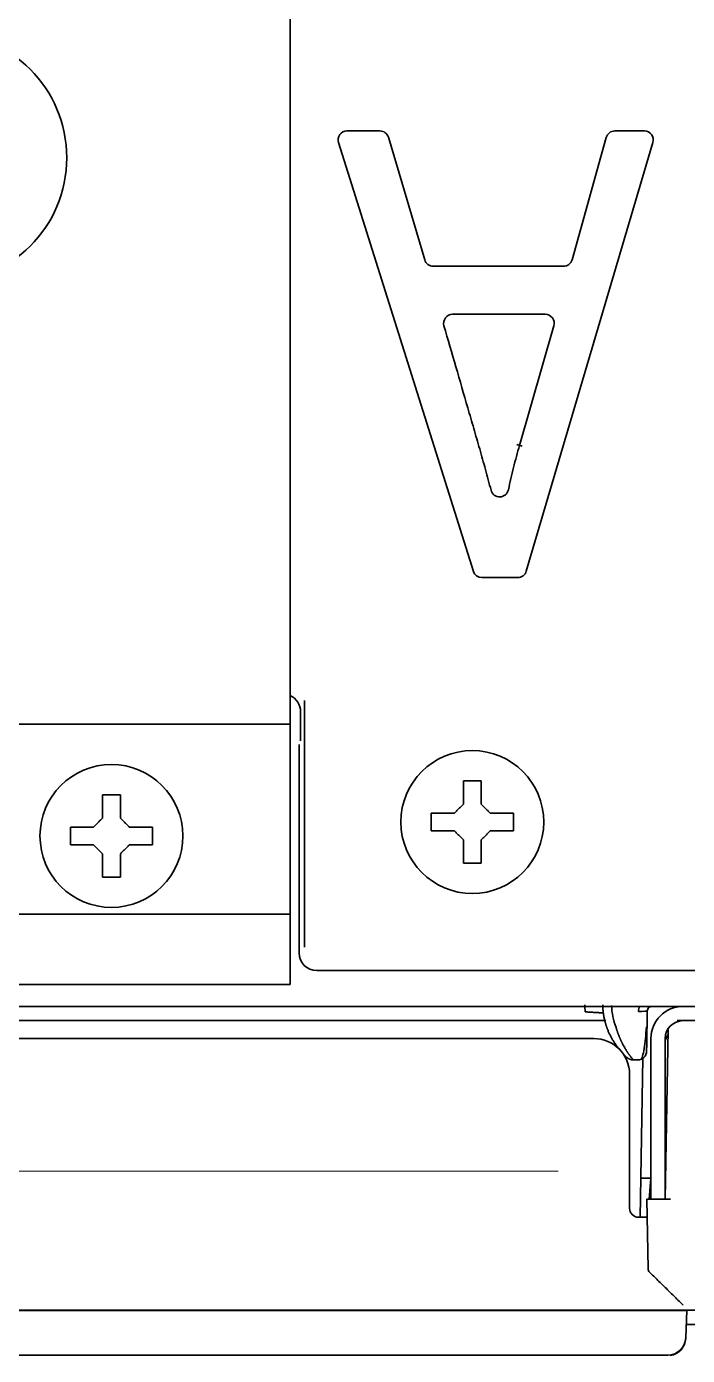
# Model space of a CAD drawing. Extents: x 53 to 4124, y 6244 to 10190.
# Drawn here: x 2883 to 2920, y 9356.9 to 9431.2 of the extents above; entities that cross this region are included whole.
import ezdxf

# ---------------------------------------------------------------- set-up
doc = ezdxf.new("R2010")
doc.units = 0
doc.header["$LTSCALE"] = 5
doc.layers.get('0').update_dxf_attribs({"linetype": 'CONTINUOUS', "lineweight": 0})
doc.layers.add('1', color=7, linetype='CONTINUOUS', true_color=0xffffff)

msp = doc.modelspace()

# ---------------------------------------------------------------- linework, layer by layer
at = {"color": 3}
msp.add_line((2812.775253206851, 9367.168752404734), (2912.775253206851, 9367.168752404734), dxfattribs=at)
at = {"layer": '1', "color": 7, "linetype": 'Continuous', "lineweight": 35}
for p, q in [((2897.775253162549, 9394.39324586041), (2897.775253162549, 9453.39324586041)), ((2902.800230285804, 9425.393245860396), (2900.95679686037, 9425.393245860396)), ((2917.606168332317, 9425.393245860396), (2915.953215799488, 9425.393245860396)), ((2900.479860562697, 9424.743140004546), (2908.033365210042, 9400.743140004532)), ((2905.311339937351, 9418.178920129794), (2903.279625655098, 9425.035302468474)), ((2910.995115915216, 9400.751579146789), (2918.085679064473, 9424.751579146789)), ((2915.471662442968, 9425.02780575346), (2913.559981115588, 9418.186416844823)), ((2913.078427759069, 9417.820976737858), (2905.790735306652, 9417.820976737858)), ((2906.870226100724, 9415.128472261029), (2912.060501722347, 9415.128472261029)), ((2912.541001669274, 9414.490197892417), (2910.613689466536, 9407.792836548571)), ((2908.510301507708, 9400.393245860396), (2910.51560518306, 9400.393245860396)), ((2897.775253162549, 9394.39324586041), (2897.775253162549, 9392.193245860399)), ((2898.590758805255, 9379.708142330128), (2898.590758805255, 9393.521047930859)), ((2898.36285985843, 9392.881766315753), (2898.363164444916, 9392.881766315753)), ((2898.36285985843, 9392.881766315753), (2898.36285985843, 9391.256934278572)), ((2898.363164444916, 9392.881766315753), (2898.363164444916, 9391.256934278572)), ((2280.775253162542, 9392.193245860399), (2897.775253162549, 9392.193245860399)), ((2897.775253162549, 9392.193245860399), (2897.775253162549, 9391.193245860399)), ((2897.775253162549, 9381.56215774345), (2897.775253162549, 9391.193245860399)), ((2898.275253162549, 9379.392636687422), (2898.275253162549, 9391.058018200172)), ((2905.675253053302, 9386.711018161339), (2905.675253053302, 9387.211018185088)), ((2905.675253053302, 9386.21101813759), (2905.675253053302, 9386.711018161339)), ((2910.27525327179, 9387.211018185088), (2910.27525327179, 9386.711018161339)), ((2910.27525327179, 9386.711018161339), (2910.27525327179, 9386.21101813759)), ((2885.475253053305, 9385.930895354264), (2885.475253053305, 9386.430895378013)), ((2885.475253053305, 9385.430895330515), (2885.475253053305, 9385.930895354264)), ((2890.075253271793, 9386.430895378013), (2890.075253271793, 9385.930895354264)), ((2890.075253271793, 9385.930895354264), (2890.075253271793, 9385.430895330515)), ((2897.775253162549, 9381.562091116939), (2280.775253162542, 9381.562091116939)), ((2897.775253162549, 9381.562091116939), (2897.775253162549, 9381.376042411706)), ((2897.775253162549, 9377.834831295637), (2897.775253162549, 9381.376042411706)), ((2897.775253162549, 9377.834831295637), (2897.775253162549, 9377.62088000089)), ((2958.275253162549, 9378.39324586041), (2899.274643989568, 9378.39324586041)), ((2280.775253162542, 9377.62088000089), (2897.775253162549, 9377.62088000089)), ((2962.275253162549, 9376.393245860396), (2216.275253162542, 9376.393245860396)), ((2800.938412980719, 9375.593245860422), (2914.296684275625, 9375.593245860407)), ((2917.77096555453, 9376.147608962026), (2917.755363820911, 9375.253786241941)), ((2919.441152443379, 9375.593245860407), (2919.824910476648, 9375.593245860407)), ((2919.775253162549, 9375.593245860407), (2962.475253162539, 9375.593245860407)), ((2919.824910476648, 9375.593245860407), (2959.325595848448, 9375.593245860407)), ((2918.775253162542, 9365.593245860407), (2918.941228595806, 9375.101972063625)), ((2914.775253162549, 9374.593245860407), (2795.775284412547, 9374.593245860407)), ((2917.975253162546, 9367.593245860407), (2917.975253162546, 9374.593245860407)), ((2918.775253162542, 9367.593245860407), (2918.775253162542, 9374.593245860407)), ((2916.444659634141, 9373.723839388811), (2916.628806553123, 9373.539692469829)), ((2916.982359943734, 9373.39324586041), (2917.231539336205, 9373.39324586041)), ((2917.524543039352, 9373.488077245696), (2917.36928534781, 9364.593357976104)), ((2916.775253162542, 9372.593245860407), (2916.775253162542, 9365.093245860407)), ((2917.975253162546, 9365.593245860407), (2917.975253162546, 9367.593245860407)), ((2918.775253162542, 9367.593245860407), (2918.775253162542, 9365.593245860407)), ((2917.407209547306, 9366.772123845207), (2917.975253162546, 9366.772123845207)), ((2917.975253162546, 9366.772123845207), (2917.872116217234, 9365.593263165996)), ((2917.749803811825, 9365.593245860407), (2919.06875723942, 9365.593245860407)), ((2917.817844396527, 9361.695203373674), (2917.749803811825, 9365.593245860407)), ((2917.275253162549, 9364.593245860407), (2917.767284412545, 9364.593245860407)), ((2928.321143787547, 9359.393245860396), (2638.98568910005, 9359.393245860396)), ((2903.39587731176, 9359.373457379828), (2792.554629013325, 9359.373457379828)), ((2884.010253162542, 9359.393238629826), (2884.010253162542, 9359.373433942339)), ((2886.840253162551, 9359.373433942339), (2886.840253162551, 9359.393238629826)), ((2903.395877311774, 9359.373457379828), (2906.929626448368, 9359.373457379828)), ((2906.929626448368, 9359.373457379828), (2918.512048164052, 9359.373457379828)), ((2914.447313123212, 9359.393147817289), (2914.446623820954, 9359.373408783387)), ((2918.512048164045, 9359.373457379828), (2919.975253162539, 9359.373457379828)), ((2919.975253162539, 9359.373457379828), (2919.921653291025, 9357.838557883122)), ((2919.944328162539, 9358.593245860393), (2962.175253162543, 9358.593245860393)), ((2903.342277440247, 9356.873457379828), (2792.608228884838, 9356.873457379828)), ((2906.16927674953, 9356.873457379828), (2903.342277440247, 9356.873457379828)), ((2917.751698465214, 9356.873457379828), (2906.16927674953, 9356.873457379828)), ((2918.922262464007, 9356.873457379828), (2917.7516984652, 9356.873457379828))]:
    msp.add_line(p, q, dxfattribs=at)
for centre, radius in [((2878.275253162542, 9423.893245860396), 7.000000000000001), ((2907.975253162546, 9386.711018161339), 4.000000189989804), ((2887.775253162549, 9385.930895354264), 4.000000189989804)]:
    msp.add_circle(centre, radius, dxfattribs=at)
for centre, radius, start, end in [((2900.95679686037, 9424.89324586041), 0.5, 90, 197.4703194611687), ((2902.800230285804, 9424.89324586041), 0.5, 16.50584854958449, 90), ((2915.953215799488, 9424.89324586041), 0.5, 90, 164.3881042826263), ((2917.606168332317, 9424.89324586041), 0.5, 343.5407447604019, 90), ((2905.790735306652, 9418.320976737872), 0.5, 196.5058485495845, 270), ((2913.078427759069, 9418.320976737872), 0.5, 270, 344.3881042826196), ((2906.870226100724, 9414.628472261014), 0.5, 90, 196.1635960295572), ((2912.060501722347, 9414.628472261014), 0.5, 343.9456699305351, 90), ((2909.506991441162, 9405.412696164698), 0.5, 194.7364416833989, 347.8989728424107), ((2908.510301507708, 9400.89324586041), 0.5, 197.4703194611687, 270), ((2910.51560518306, 9400.89324586041), 0.5, 270, 343.5407447604019), ((2919.775253162549, 9374.593245860407), 1.800000000000026, 90, 180), ((2919.775253162556, 9374.593245860407), 1.000000000000026, 90, 180), ((2921.564137854443, 9373.372123845198), 2.999999999997757, 151.1561718750629, 158.3758593749904), ((2914.775253162549, 9372.593245860407), 2, 0, 90), ((2916.982359943697, 9373.893245860338), 0.5, 224.999999999134, 269.9999999999479), ((2917.231539336205, 9373.893245860396), 0.5, 270, 358.9999999998158), ((2917.275253162549, 9365.093245860407), 0.5, 180, 270), ((2918.922262464007, 9357.873457379828), 1, 270, 357.9999999999963), ((2918.921336475647, 9357.846940542557), 1, 277.6235679652788, 357.9999999999963)]:
    msp.add_arc(centre, radius, start, end, dxfattribs=at)
for centre, major_axis, ratio, start_param, end_param in [((2910.469539482463, 9407.834318859153), (0.1441499840754289, -0.04148231057997628), 0.003982304750001447, 4.71238898038431, 6.283185307274747), ((2910.758003504085, 9407.751928620637), (0.1443140375457831, -0.04090792792643379), 0.003982304628547328, 3.141592653399473, 4.712389010768255), ((2897.361945541958, 9392.879938239828), (-0.708829783535653, -0.7088297835356557), 0.9975692297559872, 2.356803477782454, 3.502669248594354), ((2899.275862706851, 9379.393855404734), (-0.7079685445991903, -0.7079685445991902), 0.9987829999999999, 5.498396131367743, 7.067974482991429), ((2899.275862706851, 9379.393855404734), (-0.7079685445991888, -0.7079685445991916), 0.9987827659587184, 5.498396131367743, 7.067974482991429), ((2919.275914225513, 9376.569802378915), (-5.002829552340414, 0), 0.9998476951568769, 0.01746183615728425, 0.09716926251821019), ((2919.30571574601, 9376.510035273299), (3.532651771796798, 0), 0.996194698089592, 3.159333382461313, 3.517237486309649), ((2917.271041706958, 9376.156335165244), (-0.4999238475781957, 0.008726203218641673), 0.08714256931580981, 1.572317404827446, 3.141592653589793)]:
    msp.add_ellipse(centre, major_axis=major_axis, ratio=ratio, start_param=start_param, end_param=end_param, dxfattribs=at)
for points, knots in [([(2909.023438361077, 9405.285509613706), (2908.921964068952, 9405.671306745266), (2908.817790554659, 9406.056349363498), (2908.605523426927, 9406.825338815019), (2908.497419189178, 9407.209282678523), (2908.333020679344, 9407.784571724886), (2908.277844377492, 9407.976229413878), (2908.166827104102, 9408.359358996793), (2908.111245652541, 9408.550903423602), (2907.944620960804, 9409.125570235468), (2907.389272413664, 9411.041145723124), (2906.834164761484, 9412.956791037126), (2906.38999072363, 9414.489281806644)], [0, 0, 0, 0, 0.1250000000000001, 0.1250000000000001, 0.2500000000000002, 0.2500000000000002, 0.3125000000000001, 0.3125000000000001, 0.375, 0.375, 0.5, 1, 1, 1, 1]), ([(2910.613689466529, 9407.792836548586), (2910.497286204973, 9407.382191827332), (2910.387574224599, 9406.969650255298), (2910.181597049316, 9406.141108777869), (2910.085370719313, 9405.725273013959), (2909.995881180516, 9405.30787811875)], [0, 0, 0, 0, 0.5, 0.5, 1, 1, 1, 1]), ([(2908.475253186287, 9389.011018270598), (2908.475253186287, 9388.808188597104), (2908.475253186287, 9388.598355668815), (2908.475253186287, 9388.273395266166), (2908.475253186287, 9388.163365677654), (2908.475253186287, 9387.93983320208), (2908.475253186287, 9387.82633205135), (2908.475253186287, 9387.71101820885)], [0, 0, 0, 0, 0.5, 0.5, 0.75, 0.75, 1, 1, 1, 1]), ([(2888.27525318629, 9388.230895463508), (2888.27525318629, 9388.02806579), (2888.27525318629, 9387.818232861755), (2888.27525318629, 9387.493272459105), (2888.27525318629, 9387.383242870565), (2888.27525318629, 9387.159710395019), (2888.27525318629, 9387.046209244305), (2888.27525318629, 9386.930895401762)], [0, 0, 0, 0, 0.5, 0.5, 0.75, 0.75, 1, 1, 1, 1]), ([(2905.675253053294, 9387.211018185088), (2905.878082726802, 9387.211018185088), (2906.087915655062, 9387.211018185088), (2906.412876057705, 9387.211018185088), (2906.522905646245, 9387.211018185088), (2906.746438121806, 9387.211018185088), (2906.859939272512, 9387.211018185088), (2906.975253115041, 9387.211018185088)], [0, 0, 0, 0, 0.5, 0.5, 0.75, 0.75, 1, 1, 1, 1]), ([(2885.475253053297, 9386.430895378013), (2885.678082726805, 9386.430895378013), (2885.887915655072, 9386.430895378013), (2886.212876057722, 9386.430895378013), (2886.322905646241, 9386.430895378013), (2886.546438121801, 9386.430895378013), (2886.659939272515, 9386.430895378013), (2886.775253115044, 9386.430895378013)], [0, 0, 0, 0, 0.5, 0.5, 0.75, 0.75, 1, 1, 1, 1]), ([(2910.27525327179, 9386.21101813759), (2910.072423598282, 9386.21101813759), (2909.862590670015, 9386.21101813759), (2909.537630267373, 9386.21101813759), (2909.427600678839, 9386.21101813759), (2909.204068203286, 9386.21101813759), (2909.090567052565, 9386.21101813759), (2908.975253210043, 9386.21101813759)], [0, 0, 0, 0, 0.4999999999999998, 0.4999999999999998, 0.7499999999999999, 0.7499999999999999, 1, 1, 1, 1]), ([(2890.075253271793, 9385.430895330544), (2889.872423598292, 9385.430895330544), (2889.662590670018, 9385.430895330544), (2889.337630267376, 9385.430895330544), (2889.227600678842, 9385.430895330544), (2889.004068203282, 9385.430895330544), (2888.890567052568, 9385.430895330544), (2888.775253210046, 9385.430895330544)], [0, 0, 0, 0, 0.4999999999999998, 0.4999999999999998, 0.7499999999999999, 0.7499999999999999, 1, 1, 1, 1]), ([(2907.475253138797, 9384.41101805211), (2907.475253138797, 9384.613847725617), (2907.475253138797, 9384.823680653863), (2907.475253138797, 9385.148641056512), (2907.475253138797, 9385.258670645053), (2907.475253138797, 9385.482203120613), (2907.475253138797, 9385.595704271313), (2907.475253138797, 9385.711018113841)], [0, 0, 0, 0, 0.5, 0.5, 0.75, 0.75, 1, 1, 1, 1]), ([(2887.2752531388, 9383.63089524502), (2887.2752531388, 9383.833724918513), (2887.2752531388, 9384.043557846788), (2887.2752531388, 9384.368518249437), (2887.2752531388, 9384.478547837978), (2887.2752531388, 9384.70208031351), (2887.2752531388, 9384.815581464252), (2887.2752531388, 9384.930895306767)], [0, 0, 0, 0, 0.5, 0.5, 0.75, 0.75, 1, 1, 1, 1]), ([(2915.554577699736, 9375.078261636663), (2915.550553609847, 9375.088484371357), (2915.542395570822, 9375.109208925409), (2915.530327289726, 9375.140843094996), (2915.518198072565, 9375.173414857258), (2915.506055093003, 9375.206939479656), (2915.493915153213, 9375.241419825223), (2915.481804400388, 9375.276861939506), (2915.46974727092, 9375.313270674524), (2915.457769568774, 9375.350650869223), (2915.445897611968, 9375.389006983707), (2915.434158470966, 9375.428343161751), (2915.422579902934, 9375.468663173873), (2915.411190369396, 9375.50997039213), (2915.400019029945, 9375.55226775525), (2915.389095741379, 9375.595557735505), (2915.378451054272, 9375.63984230414), (2915.368116209091, 9375.68512289616), (2915.358123131064, 9375.731400374483), (2915.348504424237, 9375.778674993257), (2915.33929336417, 9375.826946360525), (2915.330523889421, 9375.876213400392), (2915.322230592723, 9375.926474314343), (2915.314448707217, 9375.977726542013), (2915.307214104836, 9376.029966721471), (2915.300563242196, 9376.083190648453), (2915.294533299963, 9376.137393237863), (2915.289161575031, 9376.192568472732), (2915.284487723108, 9376.248709400636), (2915.280545095328, 9376.305807944882), (2915.277393747867, 9376.363855423653), (2915.274994234166, 9376.422840361745), (2915.274130906121, 9376.462484794683), (2915.273695978275, 9376.482456887796)], [0, 0, 0, 0, 0.02288597785123079, 0.04639675187068958, 0.07053232381632014, 0.09529269528281116, 0.1206778677168712, 0.1466878424307029, 0.1733226206139129, 0.2005822033439942, 0.2284665915956989, 0.2569757862493494, 0.2861097880982459, 0.3158685978553746, 0.3462522161592993, 0.3772606435795678, 0.408893880621547, 0.4411519277307675, 0.4740347852968946, 0.5075424536573006, 0.5416749331003154, 0.5764322238682034, 0.6118143261598591, 0.64782124013326, 0.6844529659077403, 0.7217095035660585, 0.7595908531562721, 0.7980970146935071, 0.8372279881615381, 0.8769837735142874, 0.9173643706771767, 0.95836977954838, 1, 1, 1, 1]), ([(2917.340186248043, 9376.408651798323), (2917.336907144313, 9376.401382637778), (2917.296084852188, 9376.307220151182), (2917.274582683731, 9376.209632952625), (2917.271041706951, 9376.112757293857)], [0, 0, 0, 0, 0.07749077538549871, 1, 1, 1, 1]), ([(2914.296684275625, 9375.593245860407), (2914.30391997402, 9375.59324586355), (2914.319310825853, 9375.59324587026), (2914.343762952671, 9375.593245890544), (2914.370937735196, 9375.593245895303), (2914.400799824955, 9375.593245884535), (2914.433307803044, 9375.593245864788), (2914.468413033607, 9375.593245855169), (2914.506058809279, 9375.593245885379), (2914.546179287074, 9375.593245996235), (2914.588698440228, 9375.593246238815), (2914.633528668983, 9375.593246675373), (2914.680570359222, 9375.593247375175), (2914.747894511744, 9375.593248818754), (2914.833566140133, 9375.593251601822), (2914.934873222356, 9375.593256817054), (2915.032552314475, 9375.593263705596), (2915.112671883068, 9375.59327251109), (2915.180168242322, 9375.59327912041), (2915.239583903309, 9375.59328182062), (2915.306477810821, 9375.593282929607), (2915.379182796791, 9375.593282025147), (2915.42723878699, 9375.593280374494), (2915.451645886188, 9375.593279263194)], [0, 0, 0, 0, 0.01651812838150991, 0.03513524920706188, 0.05583526062848521, 0.07860186979345984, 0.1034190090687503, 0.1302712440598146, 0.1591441625221921, 0.1900247325156941, 0.2229016182157909, 0.2577654425784712, 0.2946089875784406, 0.3334273250396824, 0.4173210782746005, 0.5008697493463065, 0.5841747517644873, 0.6673175420691341, 0.713995731058881, 0.7706121891845928, 0.8371545119130352, 0.9136185749983784, 1, 1, 1, 1]), ([(2916.798213024744, 9373.638775085725), (2916.795873087435, 9373.641556835428), (2916.790669029917, 9373.647743490685), (2916.782256315532, 9373.658208510096), (2916.772340226049, 9373.670826605245), (2916.760909487883, 9373.685734262472), (2916.747912672294, 9373.703054011872), (2916.733308417246, 9373.722934197824), (2916.717050673772, 9373.745534702655), (2916.699095584755, 9373.771030404809), (2916.679401560691, 9373.799608760455), (2916.657931710197, 9373.831469085606), (2916.634655757528, 9373.866821143747), (2916.609552344784, 9373.905883769869), (2916.58261145098, 9373.948883296849), (2916.553837006508, 9373.99605183315), (2916.523249698945, 9374.04762540503), (2916.49088988495, 9374.103841788281), (2916.456820959266, 9374.164938733215), (2916.421131717533, 9374.231149725136), (2916.39095171139, 9374.289223340078), (2916.366807377086, 9374.337012523509), (2916.349146284895, 9374.372607003213), (2916.331571476414, 9374.408691277029), (2916.314096165781, 9374.445256183011), (2916.296734361295, 9374.482292522152), (2916.279499851419, 9374.519791062703), (2916.262406473496, 9374.557742541845), (2916.245468038546, 9374.596137668384), (2916.228698348383, 9374.634967125428), (2916.212111187637, 9374.674221573121), (2916.195720322703, 9374.713891651932), (2916.17953949871, 9374.753967985846), (2916.163582437254, 9374.794441185848), (2916.14786283235, 9374.835301853018), (2916.132394353448, 9374.876540585145), (2916.117190621586, 9374.91814797018), (2916.102265286351, 9374.960114629794), (2916.087631725929, 9375.002431077213), (2916.073304156486, 9375.045088269006), (2916.059293471659, 9375.088075564316), (2916.045622793467, 9375.131388380323), (2916.032269277643, 9375.17499957401), (2916.02368683591, 9375.204279700178), (2916.019391332139, 9375.218934374905)], [0, 0, 0, 0, 0.008823653555964626, 0.01962394470466488, 0.03240005044988038, 0.04715118935392172, 0.06387682365091536, 0.08257679042037629, 0.1032513892439625, 0.1259014326556559, 0.1505282590590237, 0.1771337065104606, 0.2057200471178884, 0.236289884886336, 0.2688460243718478, 0.3033913234260253, 0.3399285506582598, 0.3784602770760512, 0.4189888417528452, 0.4615164433575447, 0.5060454229357086, 0.5274035497824363, 0.5487659805658383, 0.5701329717941895, 0.5915048691654872, 0.6128821192085439, 0.6342652809043816, 0.6556550372721848, 0.6770522069016912, 0.6984577554116366, 0.7198728068116691, 0.7412986547427012, 0.762736773567984, 0.7841888292849141, 0.8056566902251432, 0.8271424375078347, 0.8486483752089017, 0.8701770402068693, 0.8917312116639374, 0.9133139200992557, 0.9349284560101013, 0.9565783779959819, 0.9782675203396448, 1, 1, 1, 1]), ([(2917.415079760624, 9373.42815134034), (2917.43018270718, 9373.434384436448), (2917.460141529813, 9373.47089761241), (2917.519922170829, 9373.637612218343), (2917.591363918302, 9373.990850951159), (2917.666452399212, 9374.58265190848), (2917.704344315713, 9375.011153354775), (2917.720783089517, 9375.238525395689)], [0, 0, 0, 0, 0.1355660199637168, 0.2669619916221788, 0.5197979842204693, 0.7630137878103207, 1, 1, 1, 1]), ([(2917.731463143934, 9373.884517375103), (2917.731465189423, 9373.88463539508), (2917.73146941917, 9373.884879443867), (2917.731482080239, 9373.885613188628), (2917.731501120954, 9373.886711544255), (2917.731528308821, 9373.888274174678), (2917.731564904276, 9373.890371640126), (2917.731612366941, 9373.893087398174), (2917.731672149818, 9373.896505564699), (2917.731745734808, 9373.900713088573), (2917.73183469685, 9373.905803355156), (2917.732058450518, 9373.918621900186), (2917.732441439632, 9373.940639710461), (2917.732944442407, 9373.969621974727), (2917.733331076063, 9373.991929495882), (2917.733692675185, 9374.012750678565), (2917.734163860744, 9374.039901248732), (2917.734649896298, 9374.067898537716), (2917.735143598763, 9374.096331054534), (2917.73563892322, 9374.124846085731), (2917.736130232425, 9374.153116686924), (2917.736612431047, 9374.180847232274), (2917.737080897063, 9374.207769890985), (2917.737531439442, 9374.233642541847), (2917.737960339179, 9374.258249598744), (2917.738697143174, 9374.300482668768), (2917.740087705909, 9374.37991927225), (2917.742602275463, 9374.523502598968), (2917.745309343733, 9374.678209401274), (2917.748106095704, 9374.838124618109), (2917.749929347931, 9374.942461198298), (2917.751522777875, 9375.033730947049), (2917.752430026824, 9375.085711206382), (2917.753267620818, 9375.133702540756), (2917.754032898771, 9375.177546512132), (2917.75472339027, 9375.21709941329), (2917.755159074394, 9375.242057413998), (2917.755363821485, 9375.253786274305)], [0, 0, 0, 0, 0.009810763429049468, 0.02028728277280001, 0.03142554324299581, 0.04322171314431095, 0.05567220340413526, 0.06877372329340663, 0.08252333167695244, 0.09691848306625417, 0.1119570677415621, 0.1276374452540307, 0.1965264837808249, 0.2376913612389686, 0.2514748899093476, 0.2816491617625935, 0.310322570566002, 0.3375107963700112, 0.3632254645618613, 0.3874751112289138, 0.410265930270169, 0.4316023461966037, 0.4514874504360558, 0.4699233329078496, 0.4869113349370185, 0.502452244409781, 0.5550069597033948, 0.638113524270746, 0.7520438437991709, 0.7971663091618454, 0.8744457715231377, 0.9003371472455157, 0.924262417631058, 0.946208678936734, 0.9661597645266018, 0.9840969876161979, 1, 1, 1, 1]), ([(2916.982359943734, 9373.39324586041), (2916.982244288065, 9373.393266783489), (2916.982004632057, 9373.393310139203), (2916.981463778295, 9373.393679308952), (2916.980731808796, 9373.394327985137), (2916.979757232705, 9373.395331387204), (2916.978501603848, 9373.39673850924), (2916.976919667909, 9373.398610022254), (2916.974965249942, 9373.401007081455), (2916.972589586291, 9373.40399454668), (2916.969741865807, 9373.407639990313), (2916.96636913098, 9373.412013928435), (2916.962416366132, 9373.417189695654), (2916.957826535971, 9373.42324342097), (2916.952540632676, 9373.430253971179), (2916.946497755588, 9373.438302905997), (2916.939635054787, 9373.447474408167), (2916.932102346047, 9373.45756837046), (2916.92399169337, 9373.468457792143), (2916.915428483375, 9373.47997277342), (2916.906283047324, 9373.49228871998), (2916.896558298901, 9373.505402598283), (2916.886257280025, 9373.519311419266), (2916.875382938717, 9373.534012364806), (2916.863938512336, 9373.549502296562), (2916.851926222339, 9373.565779577635), (2916.839352154468, 9373.58283720669), (2916.826207946968, 9373.600688586142), (2916.812539613657, 9373.619270662035), (2916.80299630552, 9373.632263058666), (2916.798213024744, 9373.638775085725)], [0, 0, 0, 0, 0.02019242795572176, 0.04184176330690102, 0.06494928053117122, 0.08951706157213898, 0.1155481140944645, 0.1430464911288278, 0.1720174116358515, 0.202467381492833, 0.2344043144339653, 0.2678376525418599, 0.3027784859905127, 0.3392396718717643, 0.3772359520974899, 0.4167840705530266, 0.4579028898826267, 0.500613508509428, 0.5413972403113415, 0.58230287988563, 0.6233395700875879, 0.6645162788343872, 0.7058418130790141, 0.7473248327463197, 0.7889738645419901, 0.8307973155476137, 0.8728034865191454, 0.915000584808213, 0.9573967368296028, 1, 1, 1, 1]), ([(2917.81784459337, 9361.695205711367), (2917.818409105323, 9361.66284881132), (2917.825333958852, 9361.630615061513), (2917.850883112992, 9361.57114750323), (2917.869497798307, 9361.543936075104), (2917.892580000564, 9361.521253487444)], [0, 0, 0, 0, 0.5, 0.5, 1, 1, 1, 1])]:
    msp.add_open_spline(points, degree=3, knots=knots, dxfattribs=at)
for points, degree in [([(2907.475253138797, 9387.71101820885), (2907.475253138797, 9387.76528935296), (2907.475253138797, 9387.87340082301), (2907.475253138797, 9388.034964136561), (2907.475253138797, 9388.193848377137), (2907.475253138797, 9388.349231381566), (2907.475253138797, 9388.501042858072), (2907.475253138797, 9388.657510519915), (2907.475253138797, 9388.823747689617), (2907.475253138797, 9388.947080722326), (2907.475253138797, 9389.011018270598)], 3), ([(2907.475253138797, 9389.011018270598), (2907.64191981337, 9389.011018270598), (2907.975253162546, 9389.011018270598), (2908.308586511714, 9389.011018270598), (2908.475253186287, 9389.011018270598)], 3), ([(2887.2752531388, 9386.930895401762), (2887.2752531388, 9386.985166545885), (2887.2752531388, 9387.09327801592), (2887.2752531388, 9387.254841329515), (2887.2752531388, 9387.413725570077), (2887.2752531388, 9387.569108574491), (2887.2752531388, 9387.720920050997), (2887.2752531388, 9387.877387712855), (2887.2752531388, 9388.043624882543), (2887.2752531388, 9388.166957915222), (2887.2752531388, 9388.230895463508)], 3), ([(2887.2752531388, 9388.230895463508), (2887.441919813366, 9388.230895463508), (2887.775253162549, 9388.230895463508), (2888.10858651171, 9388.230895463508), (2888.27525318629, 9388.230895463508)], 3), ([(2906.975253115041, 9387.211018185088), (2906.998978684719, 9387.234743754772), (2907.046468557641, 9387.282233627688), (2907.117857830778, 9387.353622900817), (2907.189293879954, 9387.42505895), (2907.260737353722, 9387.49650242379), (2907.332203132352, 9387.567968202406), (2907.403690640244, 9387.63945571029), (2907.45139318243, 9387.687158252476), (2907.475253138797, 9387.71101820885)], 3), ([(2908.475253186287, 9387.71101820885), (2908.501313798898, 9387.684957596226), (2908.552528652003, 9387.633742743128), (2908.626294843238, 9387.5599765519), (2908.697936980123, 9387.488334415), (2908.768081477433, 9387.41818991772), (2908.837362799725, 9387.348908595406), (2908.906187795296, 9387.280083599864), (2908.952230556326, 9387.234040838797), (2908.975253210043, 9387.211018185088)], 3), ([(2886.775253115044, 9386.430895378013), (2886.798978684714, 9386.454620947683), (2886.846468557637, 9386.502110820627), (2886.917857830773, 9386.573500093757), (2886.989293879943, 9386.644936142911), (2887.060737353725, 9386.716379616686), (2887.132203132348, 9386.787845395316), (2887.20369064024, 9386.85933290323), (2887.251393182426, 9386.90703544543), (2887.2752531388, 9386.930895401762)], 3), ([(2888.27525318629, 9386.930895401762), (2888.301313798901, 9386.90483478918), (2888.352528651998, 9386.853619936053), (2888.426294843234, 9386.779853744825), (2888.497936980134, 9386.708211607955), (2888.568081477428, 9386.63806711063), (2888.637362799735, 9386.568785788331), (2888.706187795299, 9386.49996079276), (2888.752230556322, 9386.453918031737), (2888.775253210046, 9386.430895378013)], 3), ([(2908.975253210043, 9387.211018185088), (2909.029524354159, 9387.211018185088), (2909.137635824195, 9387.211018185088), (2909.299199137761, 9387.211018185088), (2909.458083378344, 9387.211018185088), (2909.613466382766, 9387.211018185088), (2909.765277859286, 9387.211018185088), (2909.921745521137, 9387.211018185088), (2910.087982690824, 9387.211018185088), (2910.211315723511, 9387.211018185088), (2910.27525327179, 9387.211018185088)], 3), ([(2888.775253210046, 9386.430895378013), (2888.829524354155, 9386.430895378013), (2888.93763582419, 9386.430895378013), (2889.099199137756, 9386.430895378013), (2889.258083378347, 9386.430895378013), (2889.413466382769, 9386.430895378013), (2889.565277859274, 9386.430895378013), (2889.721745521133, 9386.430895378013), (2889.887982690827, 9386.430895378013), (2890.011315723507, 9386.430895378013), (2890.075253271793, 9386.430895378013)], 3), ([(2906.975253115041, 9386.21101813759), (2906.920981970933, 9386.21101813759), (2906.812870500904, 9386.21101813759), (2906.651307187324, 9386.21101813759), (2906.492422946733, 9386.21101813759), (2906.337039942326, 9386.21101813759), (2906.185228465813, 9386.21101813759), (2906.028760803962, 9386.21101813759), (2905.86252363426, 9386.21101813759), (2905.739190601581, 9386.21101813759), (2905.675253053294, 9386.21101813759)], 3), ([(2907.475253138797, 9385.711018113841), (2907.449192526194, 9385.737078726437), (2907.397977673082, 9385.78829357955), (2907.324211481854, 9385.862059770792), (2907.252569344961, 9385.933701907677), (2907.182424847666, 9386.003846404987), (2907.113143525352, 9386.073127727272), (2907.044318529789, 9386.141952722872), (2906.998275768758, 9386.18799548388), (2906.975253115041, 9386.21101813759)], 3), ([(2908.975253210043, 9386.21101813759), (2908.951527640366, 9386.18729256792), (2908.904037767451, 9386.139802694976), (2908.832648494314, 9386.06841342186), (2908.761212445138, 9385.996977372692), (2908.689768971363, 9385.925533898946), (2908.61830319274, 9385.854068120287), (2908.546815684848, 9385.782580612402), (2908.499113142655, 9385.734878070201), (2908.475253186287, 9385.711018113841)], 3), ([(2886.775253115044, 9385.430895330544), (2886.720981970921, 9385.430895330544), (2886.6128705009, 9385.430895330544), (2886.451307187334, 9385.430895330544), (2886.292422946728, 9385.430895330544), (2886.137039942314, 9385.430895330544), (2885.985228465809, 9385.430895330544), (2885.828760803958, 9385.430895330544), (2885.66252363427, 9385.430895330544), (2885.539190601583, 9385.430895330544), (2885.475253053297, 9385.430895330544)], 3), ([(2887.2752531388, 9384.930895306767), (2887.24919252619, 9384.956955919377), (2887.197977673085, 9385.00817077249), (2887.124211481842, 9385.081936963703), (2887.052569344964, 9385.153579100603), (2886.982424847662, 9385.223723597897), (2886.913143525355, 9385.293004920226), (2886.844318529799, 9385.361829915768), (2886.798275768754, 9385.407872676806), (2886.775253115044, 9385.430895330544)], 3), ([(2888.775253210046, 9385.430895330544), (2888.751527640369, 9385.40716976086), (2888.704037767439, 9385.359679887915), (2888.63264849431, 9385.288290614815), (2888.561212445133, 9385.216854565631), (2888.489768971373, 9385.145411091842), (2888.418303192735, 9385.073945313212), (2888.346815684836, 9385.002457805313), (2888.29911314265, 9384.954755263127), (2888.27525318629, 9384.930895306767)], 3), ([(2908.475253186287, 9385.711018113841), (2908.475253186287, 9385.656746969733), (2908.475253186287, 9385.548635499712), (2908.475253186287, 9385.387072186117), (2908.475253186287, 9385.22818794554), (2908.475253186287, 9385.072804941126), (2908.475253186287, 9384.920993464606), (2908.475253186287, 9384.764525802748), (2908.475253186287, 9384.59828863306), (2908.475253186287, 9384.47495560038), (2908.475253186287, 9384.41101805211)], 3), ([(2888.27525318629, 9384.930895306767), (2888.27525318629, 9384.876624162673), (2888.27525318629, 9384.768512692608), (2888.27525318629, 9384.606949379056), (2888.27525318629, 9384.448065138466), (2888.27525318629, 9384.292682134066), (2888.27525318629, 9384.140870657531), (2888.27525318629, 9383.984402995688), (2888.27525318629, 9383.818165825985), (2888.27525318629, 9383.694832793306), (2888.27525318629, 9383.63089524502)], 3), ([(2908.475253186287, 9384.41101805211), (2908.308586511714, 9384.41101805211), (2907.975253162546, 9384.41101805211), (2907.64191981337, 9384.41101805211), (2907.475253138797, 9384.41101805211)], 3), ([(2888.27525318629, 9383.63089524502), (2888.10858651171, 9383.63089524502), (2887.775253162549, 9383.63089524502), (2887.441919813366, 9383.63089524502), (2887.2752531388, 9383.63089524502)], 3), ([(2917.77096555453, 9376.147608962041), (2917.773313274276, 9376.28210973597), (2917.886407844712, 9376.393245860396), (2918.020927478316, 9376.393245860396)], 3), ([(2917.892579004231, 9361.521253863015), (2919.781284210007, 9359.665228426456)], 1)]:
    msp.add_open_spline(points, degree=degree, dxfattribs=at)
for points, weights in [([(2915.307635958267, 9376.02767148141), (2915.308518906368, 9376.020997212516), (2914.843711206657, 9376.05823490693), (2914.296684292666, 9376.08451965639)], [1.000000000010496, 1.000000000010286, 1.000000000011542, 1.000000000012217]), ([(2915.554577699743, 9375.078261636678), (2915.787270572499, 9374.491241492491), (2916.170621035777, 9373.997877987174), (2916.444659634148, 9373.723839388811)], [1.000000000003163, 1.000000000002515, 1.000000000001613, 1.000000000001253])]:
    msp.add_rational_spline(points, weights, degree=3, dxfattribs=at)

doc.saveas('drawing.dxf')
